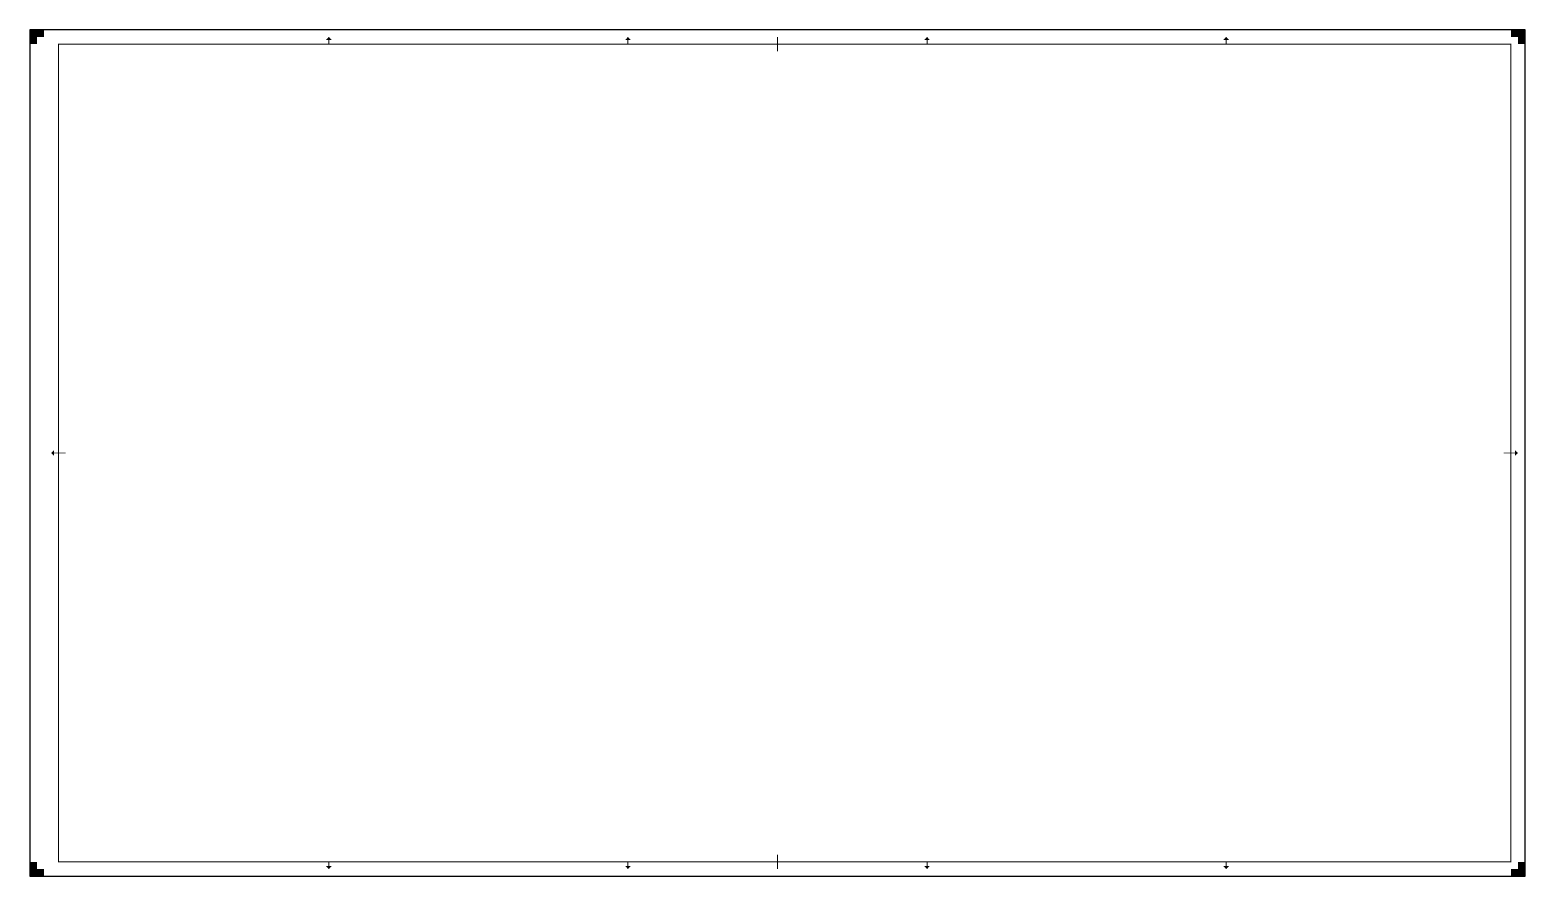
# Model space of a CAD drawing. Extents: x 0 to 1050, y 0 to 594.
import ezdxf

# ---------------------------------------------------------------- set-up
doc = ezdxf.new("R2010")
doc.units = 0
doc.header["$LTSCALE"] = 0.2
for name, color, linetype, lineweight in [('X-XX-AL-TEKENBLAD_KADER-G', 7, 'Continuous', 25), ('X-XX-AL-TEKENBLAD_KADER_AFSNIJMARKERING-G', 7, 'Continuous', 25), ('X-XX-AL-TEKENBLAD_KADER_CENTERMARKERING-G', 7, 'Continuous', 25), ('X-XX-AL-TEKENBLAD_KADER_VOUWMERK-G', 7, 'Continuous', 18)]:
    doc.layers.add(name, color=color, linetype=linetype, lineweight=lineweight)

msp = doc.modelspace()

# ---------------------------------------------------------------- hatches: boundary and pattern name
at = {"layer": 'X-XX-AL-TEKENBLAD_KADER_AFSNIJMARKERING-G'}
for points in [[(10, 594), (0, 594), (0, 584), (5, 584), (5, 589), (10, 589)], [(1050, 584), (1050, 594), (1040, 594), (1040, 589), (1045, 589), (1045, 584)], [(0, 10), (0, 0), (10, 0), (10, 5), (5, 5), (5, 10)], [(1040, 0), (1050, 0), (1050, 10), (1045, 10), (1045, 5), (1040, 5)]]:
    msp.add_hatch(color=256, dxfattribs=at).paths.add_polyline_path(points)
at = {"layer": 'X-XX-AL-TEKENBLAD_KADER_VOUWMERK-G'}
for points in [[(208, 587), (210, 589), (212, 587)], [(418, 587), (420, 589), (422, 587)], [(628, 587), (630, 589), (632, 587)], [(838, 587), (840, 589), (842, 587)], [(17, 299), (15, 297), (17, 295)], [(1043, 299), (1045, 297), (1043, 295)], [(208, 7), (210, 5), (212, 7)], [(418, 7), (420, 5), (422, 7)], [(628, 7), (630, 5), (632, 7)], [(838, 7), (840, 5), (842, 7)]]:
    msp.add_hatch(color=256, dxfattribs=at).paths.add_polyline_path(points)

# ---------------------------------------------------------------- linework, layer by layer
at = {"flags": 128}
msp.add_lwpolyline([(0, 0), (1050, 0), (1050, 594), (0, 594)], close=True, dxfattribs=at)
at = {"layer": 'X-XX-AL-TEKENBLAD_KADER-G'}
for p, q in [((1050, 594), (0, 594)), ((0, 594), (0, 0)), ((1050, 0), (1050, 594)), ((0, 0), (1050, 0))]:
    msp.add_line(p, q, dxfattribs=at)
at = {"layer": 'X-XX-AL-TEKENBLAD_KADER-G', "const_width": 0.7, "flags": 128}
msp.add_lwpolyline([(20, 10), (1040, 10), (1040, 584), (20, 584)], close=True, dxfattribs=at)
at = {"layer": 'X-XX-AL-TEKENBLAD_KADER_CENTERMARKERING-G', "const_width": 0.7, "flags": 128}
for points in [[(525, 589), (525, 579)], [(15, 297), (25, 297)], [(1045, 297), (1035, 297)], [(525, 5), (525, 15)]]:
    msp.add_lwpolyline(points, dxfattribs=at)
at = {"layer": 'X-XX-AL-TEKENBLAD_KADER_VOUWMERK-G'}
for p, q in [((210, 589), (210, 584)), ((420, 589), (420, 584)), ((630, 589), (630, 584)), ((840, 589), (840, 584)), ((210, 5), (210, 10)), ((420, 5), (420, 10)), ((630, 5), (630, 10)), ((840, 5), (840, 10))]:
    msp.add_line(p, q, dxfattribs=at)

doc.saveas('drawing.dxf')
